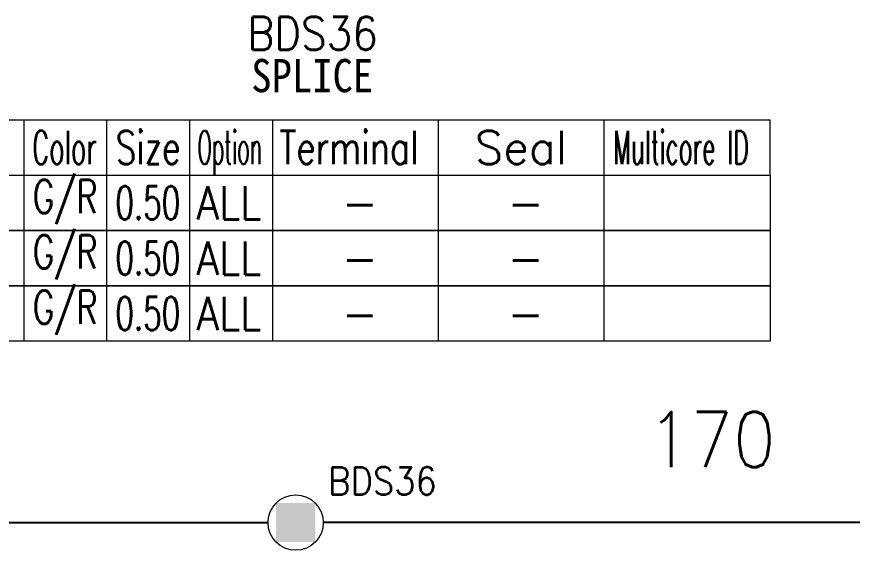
# Model space of a CAD drawing. Header units: inches. Extents: x 47316 to 59086, y 3141 to 11743.
# Drawn here: x 51312.7 to 51388.3, y 6271.5 to 6319.7 of the extents above; entities that cross this region are included whole.
import ezdxf

# ---------------------------------------------------------------- set-up
doc = ezdxf.new("R2010")
doc.units = ezdxf.units.IN
doc.header["$MEASUREMENT"] = 0
doc.styles.get("Standard").update_dxf_attribs({"font": ''})
doc.styles.get('Standard').set_extended_font_data('SimSun')
doc.linetypes.add('_VH_OTCON', pattern='A,0.0001,[7,VeSys.shx,S=0.1,R=0,X=0,Y=0],-0.4,[7,VeSys.shx,S=0.1,R=0,X=0,Y=0],-0.4,["X",Standard,S=1,R=0,X=-0.5,Y=-0.5],-0.0001,[7,VeSys.shx,S=0.1,R=0,X=0,Y=0],-0.4', length=1.2002)

msp = doc.modelspace()

# ---------------------------------------------------------------- linework, layer by layer
at = {"color": 0, "linetype": 'Continuous', "lineweight": 15}
for p, q in [((51298.351, 6310.427), (51380.851, 6310.427)), ((51298.351, 6305.427), (51380.851, 6305.427))]:
    msp.add_line(p, q, dxfattribs=at)
at = {"color": 7, "linetype": 'Continuous', "lineweight": 15}
for p, q in [((51313.351, 6305.427), (51313.351, 6310.427)), ((51320.851, 6305.427), (51320.851, 6310.427)), ((51328.351, 6305.427), (51328.351, 6310.427)), ((51335.851, 6305.427), (51335.851, 6310.427)), ((51350.851, 6305.427), (51350.851, 6310.427)), ((51365.851, 6305.427), (51365.851, 6310.427)), ((51380.851, 6305.427), (51380.851, 6310.427))]:
    msp.add_line(p, q, dxfattribs=at)
at = {"color": 102, "linetype": 'Continuous', "lineweight": 15}
for p, q in [((51313.351, 6300.427), (51313.351, 6305.427)), ((51320.851, 6300.427), (51320.851, 6305.427)), ((51328.351, 6300.427), (51328.351, 6305.427)), ((51335.851, 6300.427), (51335.851, 6305.427)), ((51350.851, 6300.427), (51350.851, 6305.427)), ((51365.851, 6300.427), (51365.851, 6305.427)), ((51313.351, 6295.427), (51313.351, 6300.427)), ((51320.851, 6295.427), (51320.851, 6300.427)), ((51328.351, 6295.427), (51328.351, 6300.427)), ((51335.851, 6295.427), (51335.851, 6300.427)), ((51350.851, 6295.427), (51350.851, 6300.427)), ((51365.851, 6295.427), (51365.851, 6300.427)), ((51313.351, 6290.427), (51313.351, 6295.427)), ((51320.851, 6290.427), (51320.851, 6295.427)), ((51328.351, 6290.427), (51328.351, 6295.427)), ((51335.851, 6290.427), (51335.851, 6295.427)), ((51350.851, 6290.427), (51350.851, 6295.427)), ((51365.851, 6290.427), (51365.851, 6295.427))]:
    msp.add_line(p, q, dxfattribs=at)
at = {"color": 0, "linetype": '_VH_OTCON', "ltscale": 5}
for p, q in [((51277.929, 6274.029), (51335.429, 6274.029)), ((51409.429, 6274.029), (51340.429, 6274.029))]:
    msp.add_line(p, q, dxfattribs=at)
at = {"color": 0, "linetype": 'Continuous', "lineweight": 15}
for points in [[(51298.351, 6300.427), (51298.351, 6305.427), (51380.851, 6305.427), (51380.851, 6300.427)], [(51298.351, 6295.427), (51298.351, 6300.427), (51380.851, 6300.427), (51380.851, 6295.427)], [(51298.351, 6290.427), (51298.351, 6295.427), (51380.851, 6295.427), (51380.851, 6290.427)]]:
    msp.add_lwpolyline(points, close=True, dxfattribs=at)
msp.add_circle((51337.929, 6274.029), 2.5, dxfattribs=at)
at = {"color": 0, "linetype": 'Continuous', "lineweight": 15, "extrusion": (0, 0, -1)}
msp.add_solid([(-51336.162, 6275.797), (-51336.162, 6272.261), (-51339.697, 6275.797), (-51339.697, 6272.261)], dxfattribs=at)

# ---------------------------------------------------------------- texts
at = {"color": 6, "linetype": 'Continuous', "lineweight": 20, "char_height": 3, "attachment_point": 1}
for s, insert, width in [('\\Fromans.shx;\\W0.9000000000;\\T1.0000000000;\\o\\lBDS36', (51333.558, 6319.744), 13.11429), ('\\f黑体|b0|i0|c1|p0;\\W0.9000000000;\\T1.0000000000;\\o\\lSPLICE', (51333.913, 6315.927), 11.64944)]:
    msp.add_mtext(s, dxfattribs=dict(at, insert=insert, width=width))
at = {"color": 7, "linetype": 'Continuous', "lineweight": 15, "char_height": 3, "attachment_point": 1}
for s, insert, width in [('\\Fromans.shx;\\W0.5687500000;\\T1.0000000000;\\o\\lColor', (51314.095, 6309.427), 6.5), ('\\Fromans.shx;\\W0.7222222222;\\T1.0000000000;\\o\\lSize', (51321.66, 6309.427), 6.5), ('\\Fromans.shx;\\W0.4595959596;\\T1.0000000000;\\o\\lOption', (51329.048, 6309.427), 6.5), ('\\Fromans.shx;\\W0.7480916031;\\T1.0000000000;\\o\\lTerminal', (51336.458, 6309.427), 14), ('\\Fromans.shx;\\W1.0000000000;\\T1.0000000000;\\o\\lSeal', (51354.137, 6309.427), 9.28571), ('\\Fromans.shx;\\W0.5185185185;\\T1.0000000000;\\o\\lMulticore ID', (51366.647, 6309.427), 14)]:
    msp.add_mtext(s, dxfattribs=dict(at, insert=insert, width=width))
at = {"color": 140, "linetype": 'Continuous', "lineweight": 15, "char_height": 3, "attachment_point": 1}
for s, insert, width in [('\\Fromans.shx;\\W0.7109375000;\\T1.0000000000;\\o\\lG/R', (51314.156, 6304.998), 6.5), ('\\Fromans.shx;\\W0.8750000000;\\T1.0000000000;\\o\\lALL', (51328.976, 6304.427), 6.5), ('\\Fromans.shx;\\W1.0000000000;\\T1.0000000000;\\o\\l-', (51357.065, 6304.427), 3.71429), ('\\Fromans.shx;\\W0.7109375000;\\T1.0000000000;\\o\\lG/R', (51314.156, 6299.998), 6.5), ('\\Fromans.shx;\\W0.8750000000;\\T1.0000000000;\\o\\lALL', (51328.976, 6299.427), 6.5), ('\\Fromans.shx;\\W1.0000000000;\\T1.0000000000;\\o\\l-', (51357.065, 6299.427), 3.71429), ('\\Fromans.shx;\\W0.7109375000;\\T1.0000000000;\\o\\lG/R', (51314.156, 6294.998), 6.5), ('\\Fromans.shx;\\W0.8750000000;\\T1.0000000000;\\o\\lALL', (51328.976, 6294.427), 6.5), ('\\Fromans.shx;\\W1.0000000000;\\T1.0000000000;\\o\\l-', (51357.065, 6294.427), 3.71429)]:
    msp.add_mtext(s, dxfattribs=dict(at, insert=insert, width=width))
at = {"color": 21, "linetype": 'Continuous', "lineweight": 15, "attachment_point": 1}
for s, insert, char_height, width in [('\\Fromans.shx;\\W0.6500000000;\\T1.0000000000;\\o\\l0.50', (51321.63, 6304.427), 3, 6.5), ('\\Fromans.shx;\\W1.0000000000;\\T1.0000000000;\\o\\l-', (51342.065, 6304.427), 3, 3.71429), ('\\Fromans.shx;\\W0.6500000000;\\T1.0000000000;\\o\\l0.50', (51321.63, 6299.427), 3, 6.5), ('\\Fromans.shx;\\W1.0000000000;\\T1.0000000000;\\o\\l-', (51342.065, 6299.427), 3, 3.71429), ('\\Fromans.shx;\\W0.6500000000;\\T1.0000000000;\\o\\l0.50', (51321.63, 6294.427), 3, 6.5), ('\\Fromans.shx;\\W1.0000000000;\\T1.0000000000;\\o\\l-', (51342.065, 6294.427), 3, 3.71429), ('\\Fromans.shx;\\W0.9000000000;\\T1.0000000000;\\o\\lBDS36', (51340.858, 6279.029), 2.5, 10.92857)]:
    msp.add_mtext(s, dxfattribs=dict(at, insert=insert, char_height=char_height, width=width))
at = {"color": 7, "linetype": '_VH_OTCON', "lineweight": 18, "ltscale": 5, "insert": (51369.787, 6284.029), "char_height": 5, "width": 12.85714, "attachment_point": 1}
msp.add_mtext('\\Fromans.shx;\\W0.9000000000;\\T1.0000000000;\\o\\l170', dxfattribs=at)

doc.saveas('drawing.dxf')
